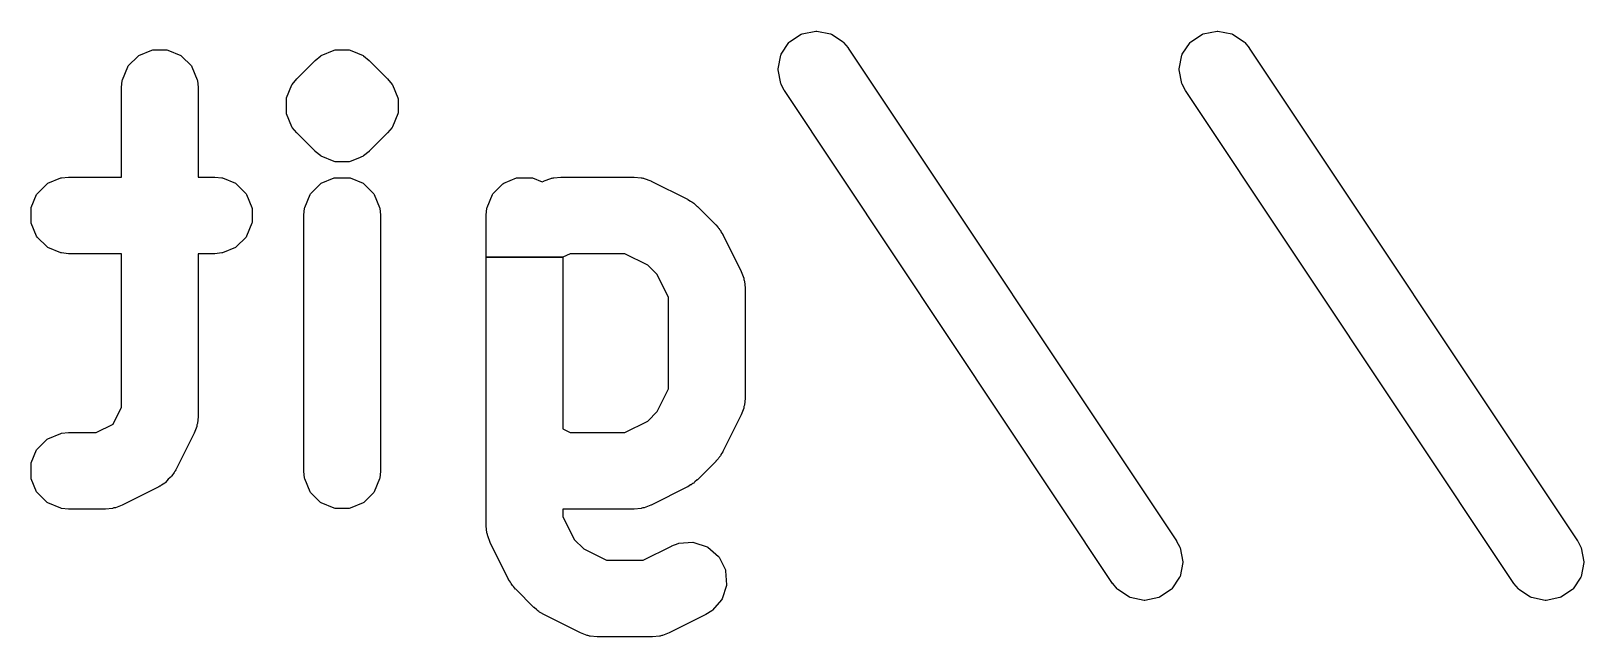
# Model space of a CAD drawing. Extents: x 123.7 to 175.4, y -115.3 to -87.
# Drawn here: x 167.57 to 170.815, y -93.841 to -92.576 of the extents above; entities that cross this region are included whole.
import ezdxf

# ---------------------------------------------------------------- set-up
doc = ezdxf.new("R2010")
doc.units = 0
doc.layers.add('BLACK', color=7, linetype='CONTINUOUS')

msp = doc.modelspace()

# ---------------------------------------------------------------- linework, layer by layer
at = {"layer": 'BLACK', "linetype": 'CONTINUOUS'}
for p, q in [((169.155087, -92.598952), (169.179436, -92.582719)), ((169.179436, -92.582719), (169.18124, -92.581974)), ((169.18124, -92.581974), (169.209948, -92.576295)), ((169.209948, -92.576295), (169.211899, -92.576297)), ((169.211899, -92.576297), (169.240593, -92.582036)), ((169.240593, -92.582036), (169.242394, -92.582785)), ((169.242394, -92.582785), (169.266709, -92.599068)), ((169.993182, -92.598952), (170.017531, -92.582719)), ((170.017531, -92.582719), (170.019335, -92.581974)), ((170.019335, -92.581974), (170.048043, -92.576295)), ((170.048043, -92.576295), (170.049994, -92.576297)), ((170.049994, -92.576297), (170.078688, -92.582036)), ((170.078688, -92.582036), (170.080489, -92.582785)), ((170.080489, -92.582785), (170.104804, -92.599068)), ((167.795829, -92.627316), (167.822865, -92.616117)), ((167.822865, -92.616117), (167.824778, -92.615736)), ((167.824778, -92.615736), (167.854042, -92.615736)), ((167.854042, -92.615736), (167.855955, -92.616117)), ((167.855955, -92.616117), (167.882991, -92.627316)), ((168.176781, -92.627316), (168.203817, -92.616117)), ((168.203817, -92.616117), (168.20573, -92.615736)), ((168.20573, -92.615736), (168.234994, -92.615736)), ((168.234994, -92.615736), (168.236908, -92.616117)), ((168.236908, -92.616117), (168.252544, -92.622594)), ((169.137424, -92.624645), (169.153707, -92.60033)), ((169.153707, -92.60033), (169.155087, -92.598952)), ((169.266709, -92.599068), (169.267795, -92.600054)), ((169.267795, -92.600054), (169.277111, -92.611429)), ((169.277111, -92.611429), (169.277403, -92.611824)), ((169.277403, -92.611824), (169.963116, -93.640395)), ((169.975519, -92.624645), (169.991802, -92.60033)), ((169.991802, -92.60033), (169.993182, -92.598952)), ((170.104804, -92.599068), (170.10589, -92.600054)), ((170.10589, -92.600054), (170.115206, -92.611429)), ((170.115206, -92.611429), (170.115498, -92.611824)), ((170.115498, -92.611824), (170.801211, -93.640395)), ((167.761232, -92.67775), (167.772431, -92.650714)), ((167.772431, -92.650714), (167.773514, -92.649091)), ((167.773514, -92.649091), (167.794206, -92.628399)), ((167.794206, -92.628399), (167.795829, -92.627316)), ((167.882991, -92.627316), (167.884614, -92.628399)), ((167.884614, -92.628399), (167.905306, -92.649091)), ((167.905306, -92.649091), (167.906389, -92.650714)), ((167.906389, -92.650714), (167.917588, -92.67775)), ((168.125698, -92.675821), (168.163793, -92.637726)), ((168.163793, -92.637726), (168.164157, -92.637397)), ((168.164157, -92.637397), (168.175522, -92.62807)), ((168.175522, -92.62807), (168.176781, -92.627316)), ((168.252544, -92.622594), (168.252543, -92.622594)), ((168.252543, -92.622594), (168.263942, -92.627315)), ((168.263942, -92.627315), (168.265201, -92.628069)), ((168.265201, -92.628069), (168.276566, -92.637396)), ((168.276566, -92.637396), (168.276929, -92.637725)), ((168.276929, -92.637725), (168.315025, -92.67582)), ((169.130936, -92.65514), (169.136675, -92.626446)), ((169.136675, -92.626446), (169.137424, -92.624645)), ((169.969031, -92.65514), (169.97477, -92.626446)), ((169.97477, -92.626446), (169.975519, -92.624645)), ((167.759434, -92.693805), (167.760875, -92.679173)), ((167.760875, -92.679173), (167.761232, -92.67775)), ((167.917588, -92.67775), (167.917945, -92.679173)), ((167.917945, -92.679173), (167.919386, -92.693805)), ((168.116043, -92.687549), (168.125369, -92.676185)), ((168.125369, -92.676185), (168.125698, -92.675821)), ((168.315025, -92.67582), (168.315355, -92.676184)), ((168.315355, -92.676184), (168.324683, -92.687549)), ((169.130934, -92.657091), (169.130936, -92.65514)), ((169.136613, -92.685799), (169.130934, -92.657091)), ((169.137106, -92.687181), (169.136613, -92.685799)), ((169.969029, -92.657091), (169.969031, -92.65514)), ((169.974708, -92.685799), (169.969029, -92.657091)), ((169.975201, -92.687181), (169.974708, -92.685799)), ((167.75941, -92.694295), (167.759434, -92.693805)), ((167.75941, -92.880961), (167.75941, -92.694295)), ((167.919386, -92.693805), (167.91941, -92.694295)), ((167.91941, -92.694295), (167.91941, -92.880961)), ((168.103708, -92.717759), (168.104089, -92.715846)), ((168.103708, -92.747021), (168.103708, -92.717759)), ((168.104089, -92.715846), (168.115288, -92.688809)), ((168.115288, -92.688809), (168.116098, -92.687594)), ((168.116098, -92.687594), (168.116043, -92.687549)), ((168.324683, -92.687549), (168.325437, -92.688808)), ((168.325437, -92.688808), (168.336636, -92.715844)), ((168.336636, -92.715844), (168.337017, -92.717757)), ((168.337017, -92.717757), (168.337017, -92.747023)), ((169.144023, -92.700155), (169.137106, -92.687181)), ((169.144275, -92.700577), (169.144023, -92.700155)), ((169.829989, -93.729147), (169.144275, -92.700577)), ((169.982118, -92.700155), (169.975201, -92.687181)), ((169.98237, -92.700577), (169.982118, -92.700155)), ((170.668084, -93.729147), (169.98237, -92.700577)), ((168.104089, -92.748934), (168.103708, -92.747021)), ((168.115288, -92.775971), (168.104089, -92.748934)), ((168.336636, -92.748936), (168.325437, -92.775972)), ((168.337017, -92.747023), (168.336636, -92.748936)), ((168.116042, -92.77723), (168.115288, -92.775971)), ((168.125369, -92.788595), (168.116042, -92.77723)), ((168.324683, -92.777231), (168.315355, -92.788596)), ((168.325437, -92.775972), (168.324683, -92.777231)), ((168.125698, -92.788959), (168.125369, -92.788595)), ((168.163793, -92.827054), (168.125698, -92.788959)), ((168.315025, -92.78896), (168.276929, -92.827055)), ((168.315355, -92.788596), (168.315025, -92.78896)), ((168.164157, -92.827383), (168.163793, -92.827054)), ((168.175522, -92.83671), (168.164157, -92.827383)), ((168.176781, -92.837464), (168.175522, -92.83671)), ((168.203817, -92.848663), (168.176781, -92.837464)), ((168.25306, -92.841972), (168.236907, -92.848663)), ((168.263942, -92.837465), (168.25306, -92.841972)), ((168.265201, -92.836711), (168.263942, -92.837465)), ((168.276566, -92.827384), (168.265201, -92.836711)), ((168.276929, -92.827055), (168.276566, -92.827384)), ((168.20573, -92.849044), (168.203817, -92.848663)), ((168.234994, -92.849044), (168.20573, -92.849044)), ((168.236907, -92.848663), (168.234994, -92.849044)), ((167.583038, -92.915757), (167.60373, -92.895065)), ((167.60373, -92.895065), (167.605353, -92.893982)), ((167.605353, -92.893982), (167.632389, -92.882783)), ((167.632389, -92.882783), (167.633812, -92.882426)), ((167.633812, -92.882426), (167.648444, -92.880985)), ((167.648444, -92.880985), (167.648934, -92.880961)), ((167.648934, -92.880961), (167.75941, -92.880961)), ((167.91941, -92.880961), (167.953696, -92.880961)), ((167.953696, -92.880961), (167.954186, -92.880985)), ((167.954186, -92.880985), (167.968818, -92.882426)), ((167.968818, -92.882426), (167.970241, -92.882783)), ((167.970241, -92.882783), (167.997277, -92.893982)), ((167.997277, -92.893982), (167.9989, -92.895065)), ((167.9989, -92.895065), (168.019592, -92.915757)), ((168.154466, -92.915757), (168.175158, -92.895065)), ((168.175158, -92.895065), (168.176781, -92.893982)), ((168.176781, -92.893982), (168.203817, -92.882783)), ((168.203817, -92.882783), (168.20573, -92.882402)), ((168.20573, -92.882402), (168.234994, -92.882402)), ((168.234994, -92.882402), (168.236907, -92.882783)), ((168.236907, -92.882783), (168.263943, -92.893982)), ((168.263943, -92.893982), (168.265566, -92.895065)), ((168.265566, -92.895065), (168.286258, -92.915757)), ((168.535419, -92.915757), (168.556111, -92.895065)), ((168.556111, -92.895065), (168.557734, -92.893982)), ((168.557734, -92.893982), (168.58477, -92.882783)), ((168.58477, -92.882783), (168.586683, -92.882402)), ((168.586683, -92.882402), (168.615947, -92.882402)), ((168.615947, -92.882402), (168.61786, -92.882783)), ((168.61786, -92.882783), (168.638159, -92.891191)), ((168.638159, -92.891191), (168.641729, -92.889407)), ((168.641729, -92.889407), (168.642177, -92.889209)), ((168.642177, -92.889209), (168.655909, -92.883954)), ((168.655909, -92.883954), (168.65734, -92.883637)), ((168.65734, -92.883637), (168.65922, -92.883502)), ((168.65922, -92.883502), (168.660962, -92.882782)), ((168.660962, -92.882782), (168.662384, -92.882426)), ((168.662384, -92.882426), (168.677016, -92.880985)), ((168.677016, -92.880985), (168.677506, -92.880961)), ((168.677506, -92.880961), (168.829887, -92.880961)), ((168.829887, -92.880961), (168.830377, -92.880985)), ((168.830377, -92.880985), (168.845009, -92.882426)), ((168.845009, -92.882426), (168.846432, -92.882782)), ((168.846432, -92.882782), (168.848173, -92.883502)), ((168.848173, -92.883502), (168.850053, -92.883637)), ((168.850053, -92.883637), (168.851484, -92.883954)), ((168.851484, -92.883954), (168.865216, -92.889209)), ((168.865216, -92.889209), (168.865665, -92.889407)), ((168.865665, -92.889407), (168.941854, -92.927503)), ((167.570375, -92.946329), (167.570756, -92.944416)), ((167.570756, -92.944416), (167.581955, -92.91738)), ((167.581955, -92.91738), (167.583038, -92.915757)), ((168.019592, -92.915757), (168.020675, -92.91738)), ((168.020675, -92.91738), (168.031874, -92.944416)), ((168.031874, -92.944416), (168.032255, -92.946329)), ((168.141827, -92.945839), (168.142184, -92.944416)), ((168.142184, -92.944416), (168.153383, -92.91738)), ((168.153383, -92.91738), (168.154466, -92.915757)), ((168.286258, -92.915757), (168.287341, -92.91738)), ((168.287341, -92.91738), (168.29854, -92.944416)), ((168.29854, -92.944416), (168.298897, -92.945839)), ((168.52278, -92.945839), (168.523137, -92.944416)), ((168.523137, -92.944416), (168.534336, -92.91738)), ((168.534336, -92.91738), (168.535419, -92.915757)), ((168.941854, -92.927503), (168.942282, -92.927743)), ((168.942282, -92.927743), (168.948221, -92.931481)), ((168.948221, -92.931481), (168.94966, -92.932078)), ((168.94966, -92.932078), (168.950916, -92.932832)), ((168.950916, -92.932832), (168.952732, -92.934321)), ((168.952732, -92.934321), (168.954725, -92.935577)), ((168.954725, -92.935577), (168.955839, -92.936533)), ((168.955839, -92.936533), (168.956856, -92.937706)), ((168.956856, -92.937706), (168.962282, -92.942159)), ((168.962282, -92.942159), (168.962646, -92.942488)), ((168.962646, -92.942488), (169.000741, -92.980583)), ((167.570375, -92.975593), (167.570375, -92.946329)), ((167.570756, -92.977506), (167.570375, -92.975593)), ((167.581955, -93.004542), (167.570756, -92.977506)), ((168.031874, -92.977506), (168.020675, -93.004542)), ((168.032255, -92.975593), (168.031874, -92.977506)), ((168.032255, -92.946329), (168.032255, -92.975593)), ((168.140362, -92.960961), (168.140386, -92.960471)), ((168.140362, -93.494295), (168.140362, -92.960961)), ((168.140386, -92.960471), (168.141827, -92.945839)), ((168.298897, -92.945839), (168.300338, -92.960471)), ((168.300338, -92.960471), (168.300362, -92.960961)), ((168.300362, -92.960961), (168.300362, -93.494295)), ((168.521315, -92.960961), (168.521339, -92.960471)), ((168.521315, -93.048499), (168.521315, -92.960961)), ((168.521339, -92.960471), (168.52278, -92.945839)), ((167.583038, -93.006165), (167.581955, -93.004542)), ((167.60373, -93.026857), (167.583038, -93.006165)), ((168.019592, -93.006165), (167.9989, -93.026857)), ((168.020675, -93.004542), (168.019592, -93.006165)), ((169.000741, -92.980583), (169.00107, -92.980947)), ((169.00107, -92.980947), (169.005521, -92.986371)), ((169.005521, -92.986371), (169.006696, -92.98739)), ((169.006696, -92.98739), (169.007653, -92.988505)), ((169.007653, -92.988505), (169.008901, -92.990489)), ((169.008901, -92.990489), (169.010397, -92.992311)), ((169.010397, -92.992311), (169.011152, -92.993571)), ((169.011152, -92.993571), (169.011747, -92.99501)), ((169.011747, -92.99501), (169.015485, -93.000946)), ((169.015485, -93.000946), (169.015726, -93.001374)), ((169.015726, -93.001374), (169.053821, -93.077564)), ((167.605353, -93.02794), (167.60373, -93.026857)), ((167.632389, -93.039139), (167.605353, -93.02794)), ((167.633812, -93.039496), (167.632389, -93.039139)), ((167.648444, -93.040937), (167.633812, -93.039496)), ((167.648934, -93.040961), (167.648444, -93.040937)), ((167.75941, -93.040961), (167.648934, -93.040961)), ((167.75941, -93.361124), (167.75941, -93.040961)), ((167.953696, -93.040961), (167.91941, -93.040961)), ((167.91941, -93.040961), (167.91941, -93.380009)), ((167.954186, -93.040937), (167.953696, -93.040961)), ((167.968818, -93.039496), (167.954186, -93.040937)), ((167.970241, -93.039139), (167.968818, -93.039496)), ((167.997277, -93.02794), (167.970241, -93.039139)), ((167.9989, -93.026857), (167.997277, -93.02794)), ((168.696391, -93.040961), (168.681315, -93.048499)), ((168.811001, -93.040961), (168.696391, -93.040961)), ((168.858685, -93.064803), (168.811001, -93.040961)), ((168.521315, -93.60858), (168.521315, -93.048499)), ((168.521315, -93.048499), (168.681315, -93.048499)), ((168.681315, -93.048499), (168.521315, -93.048499)), ((168.681315, -93.048499), (168.681315, -93.406757)), ((168.878424, -93.084542), (168.858685, -93.064803)), ((168.902268, -93.132227), (168.878424, -93.084542)), ((169.053821, -93.077564), (169.054019, -93.078013)), ((169.054019, -93.078013), (169.059274, -93.091745)), ((169.059274, -93.091745), (169.059592, -93.093179)), ((169.059592, -93.093179), (169.059724, -93.095054)), ((169.059724, -93.095054), (169.060446, -93.096795)), ((169.060446, -93.096795), (169.060803, -93.09822)), ((169.060803, -93.09822), (169.062244, -93.112852)), ((168.902268, -93.323027), (168.902268, -93.132227)), ((169.062244, -93.112852), (169.062268, -93.113342)), ((169.062268, -93.113342), (169.062268, -93.341914)), ((168.878424, -93.370713), (168.902268, -93.323027)), ((167.741686, -93.396571), (167.75941, -93.361124)), ((169.059274, -93.363511), (169.054019, -93.377243)), ((169.059592, -93.362077), (169.059274, -93.363511)), ((169.059724, -93.3602), (169.059592, -93.362077)), ((169.060446, -93.358461), (169.059724, -93.3602)), ((169.060803, -93.357036), (169.060446, -93.358461)), ((169.062244, -93.342404), (169.060803, -93.357036)), ((169.062268, -93.341914), (169.062244, -93.342404)), ((167.70624, -93.414295), (167.741686, -93.396571)), ((167.916867, -93.398293), (167.916735, -93.400171)), ((167.917588, -93.396556), (167.916867, -93.398293)), ((167.917945, -93.395131), (167.917588, -93.396556)), ((167.919386, -93.380499), (167.917945, -93.395131)), ((167.91941, -93.380009), (167.919386, -93.380499)), ((168.811002, -93.414295), (168.858684, -93.390453)), ((168.858684, -93.390453), (168.878424, -93.370713)), ((169.053821, -93.377692), (169.015726, -93.453882)), ((169.054019, -93.377243), (169.053821, -93.377692)), ((167.583038, -93.449091), (167.60373, -93.428399)), ((167.60373, -93.428399), (167.605353, -93.427316)), ((167.605353, -93.427316), (167.632389, -93.416117)), ((167.632389, -93.416117), (167.633812, -93.41576)), ((167.633812, -93.41576), (167.648444, -93.414319)), ((167.648444, -93.414319), (167.648934, -93.414295)), ((167.648934, -93.414295), (167.70624, -93.414295)), ((167.910964, -93.415786), (167.872869, -93.491977)), ((167.911162, -93.415337), (167.910964, -93.415786)), ((167.916417, -93.401605), (167.911162, -93.415337)), ((167.916735, -93.400171), (167.916417, -93.401605)), ((168.681315, -93.406757), (168.696391, -93.414295)), ((168.696391, -93.414295), (168.811002, -93.414295)), ((167.570756, -93.47775), (167.581955, -93.450714)), ((167.581955, -93.450714), (167.583038, -93.449091)), ((169.008905, -93.46476), (169.007653, -93.466751)), ((169.010397, -93.462944), (169.008905, -93.46476)), ((169.011153, -93.461684), (169.010397, -93.462944)), ((169.01175, -93.460241), (169.011153, -93.461684)), ((169.015485, -93.45431), (169.01175, -93.460241)), ((169.015726, -93.453882), (169.015485, -93.45431)), ((167.570375, -93.479663), (167.570756, -93.47775)), ((167.570375, -93.508927), (167.570375, -93.479663)), ((167.870249, -93.496619), (167.869252, -93.497767)), ((167.871216, -93.494921), (167.870249, -93.496619)), ((167.871409, -93.49434), (167.871216, -93.494921)), ((167.872628, -93.492405), (167.871409, -93.49434)), ((167.872869, -93.491977), (167.872628, -93.492405)), ((168.140386, -93.494785), (168.140362, -93.494295)), ((168.141827, -93.509417), (168.140386, -93.494785)), ((168.300338, -93.494785), (168.298897, -93.509417)), ((168.300362, -93.494295), (168.300338, -93.494785)), ((169.000742, -93.474671), (168.962647, -93.512767)), ((169.001071, -93.474308), (169.000742, -93.474671)), ((169.005522, -93.468883), (169.001071, -93.474308)), ((169.006696, -93.467866), (169.005522, -93.468883)), ((169.007653, -93.466751), (169.006696, -93.467866)), ((167.570756, -93.51084), (167.570375, -93.508927)), ((167.581955, -93.537876), (167.570756, -93.51084)), ((167.837092, -93.527754), (167.760902, -93.565849)), ((167.83752, -93.527513), (167.837092, -93.527754)), ((167.839455, -93.526294), (167.83752, -93.527513)), ((167.840036, -93.526101), (167.839455, -93.526294)), ((167.841734, -93.525134), (167.840036, -93.526101)), ((167.842882, -93.524137), (167.841734, -93.525134)), ((167.849962, -93.519682), (167.842882, -93.524137)), ((167.851077, -93.518726), (167.849962, -93.519682)), ((167.857004, -93.511889), (167.851077, -93.518726)), ((167.863841, -93.505962), (167.857004, -93.511889)), ((167.864797, -93.504847), (167.863841, -93.505962)), ((167.869252, -93.497767), (167.864797, -93.504847)), ((168.142184, -93.51084), (168.141827, -93.509417)), ((168.153383, -93.537876), (168.142184, -93.51084)), ((168.29854, -93.51084), (168.287341, -93.537876)), ((168.298897, -93.509417), (168.29854, -93.51084)), ((168.941854, -93.527754), (168.865664, -93.565849)), ((168.942282, -93.527513), (168.941854, -93.527754)), ((168.948218, -93.523775), (168.942282, -93.527513)), ((168.949658, -93.52318), (168.948218, -93.523775)), ((168.950918, -93.522424), (168.949658, -93.52318)), ((168.952728, -93.520937), (168.950918, -93.522424)), ((168.954724, -93.519682), (168.952728, -93.520937)), ((168.955839, -93.518725), (168.954724, -93.519682)), ((168.95686, -93.517546), (168.955839, -93.518725)), ((168.962283, -93.513097), (168.95686, -93.517546)), ((168.962647, -93.512767), (168.962283, -93.513097)), ((167.583038, -93.539499), (167.581955, -93.537876)), ((167.60373, -93.560191), (167.583038, -93.539499)), ((167.605353, -93.561274), (167.60373, -93.560191)), ((167.632389, -93.572473), (167.605353, -93.561274)), ((168.154466, -93.539499), (168.153383, -93.537876)), ((168.175158, -93.560191), (168.154466, -93.539499)), ((168.176781, -93.561274), (168.175158, -93.560191)), ((168.203817, -93.572473), (168.176781, -93.561274)), ((168.263943, -93.561274), (168.236907, -93.572473)), ((168.265566, -93.560191), (168.263943, -93.561274)), ((168.286258, -93.539499), (168.265566, -93.560191)), ((168.287341, -93.537876), (168.286258, -93.539499)), ((167.633812, -93.57283), (167.632389, -93.572473)), ((167.648444, -93.574271), (167.633812, -93.57283)), ((167.648934, -93.574295), (167.648444, -93.574271)), ((167.725125, -93.574295), (167.648934, -93.574295)), ((167.725615, -93.574271), (167.725125, -93.574295)), ((167.740247, -93.57283), (167.725615, -93.574271)), ((167.741672, -93.572473), (167.740247, -93.57283)), ((167.743409, -93.571752), (167.741672, -93.572473)), ((167.745287, -93.57162), (167.743409, -93.571752)), ((167.746721, -93.571302), (167.745287, -93.57162)), ((167.760453, -93.566047), (167.746721, -93.571302)), ((167.760902, -93.565849), (167.760453, -93.566047)), ((168.20573, -93.572854), (168.203817, -93.572473)), ((168.234994, -93.572854), (168.20573, -93.572854)), ((168.236907, -93.572473), (168.234994, -93.572854)), ((168.829887, -93.574295), (168.681315, -93.574295)), ((168.681315, -93.574295), (168.681315, -93.589695)), ((168.681315, -93.589695), (168.705157, -93.63738)), ((168.830377, -93.574271), (168.829887, -93.574295)), ((168.845009, -93.57283), (168.830377, -93.574271)), ((168.846434, -93.572473), (168.845009, -93.57283)), ((168.848171, -93.571752), (168.846434, -93.572473)), ((168.850049, -93.57162), (168.848171, -93.571752)), ((168.851483, -93.571302), (168.850049, -93.57162)), ((168.865215, -93.566047), (168.851483, -93.571302)), ((168.865664, -93.565849), (168.865215, -93.566047)), ((168.521339, -93.60907), (168.521315, -93.60858)), ((168.52278, -93.623702), (168.521339, -93.60907)), ((168.523137, -93.625125), (168.52278, -93.623702)), ((168.523857, -93.626864), (168.523137, -93.625125)), ((168.523991, -93.628743), (168.523857, -93.626864)), ((168.524308, -93.630176), (168.523991, -93.628743)), ((168.529563, -93.643908), (168.524308, -93.630176)), ((168.529761, -93.644357), (168.529563, -93.643908)), ((168.567856, -93.720548), (168.529761, -93.644357)), ((168.705157, -93.63738), (168.724893, -93.657116)), ((168.724893, -93.657116), (168.772581, -93.680961)), ((168.849097, -93.680961), (168.908395, -93.651312)), ((168.908395, -93.651312), (168.908844, -93.651114)), ((168.908844, -93.651114), (168.922576, -93.645859)), ((168.922576, -93.645859), (168.924009, -93.645542)), ((168.924009, -93.645542), (168.953199, -93.643468)), ((168.953199, -93.643468), (168.955134, -93.643712)), ((168.955134, -93.643712), (168.982895, -93.652966)), ((168.982895, -93.652966), (168.98459, -93.653932)), ((168.98459, -93.653932), (169.006698, -93.673105)), ((169.963116, -93.640395), (169.963368, -93.640815)), ((169.963368, -93.640815), (169.970286, -93.653789)), ((169.970286, -93.653789), (169.970779, -93.655172)), ((169.970779, -93.655172), (169.976458, -93.683879)), ((170.801211, -93.640395), (170.801463, -93.640815)), ((170.801463, -93.640815), (170.808381, -93.653789)), ((170.808381, -93.653789), (170.808874, -93.655172)), ((170.808874, -93.655172), (170.814553, -93.683879)), ((168.772581, -93.680961), (168.849097, -93.680961)), ((169.006698, -93.673105), (169.007894, -93.674646)), ((169.007894, -93.674646), (169.020981, -93.700821)), ((169.976456, -93.68583), (169.970717, -93.714525)), ((169.976458, -93.683879), (169.976456, -93.68583)), ((170.814551, -93.68583), (170.808812, -93.714525)), ((170.814553, -93.683879), (170.814551, -93.68583)), ((168.568096, -93.720975), (168.567856, -93.720548)), ((168.571834, -93.726916), (168.568096, -93.720975)), ((169.020981, -93.700821), (169.021496, -93.702703)), ((169.021496, -93.702703), (169.02357, -93.731893)), ((169.969968, -93.716326), (169.953684, -93.740641)), ((169.970717, -93.714525), (169.969968, -93.716326)), ((170.808063, -93.716326), (170.791779, -93.740641)), ((170.808812, -93.714525), (170.808063, -93.716326)), ((168.572431, -93.728354), (168.571834, -93.726916)), ((168.573185, -93.729611), (168.572431, -93.728354)), ((168.574673, -93.731425), (168.573185, -93.729611)), ((168.575929, -93.733419), (168.574673, -93.731425)), ((168.576884, -93.734532), (168.575929, -93.733419)), ((168.578062, -93.735553), (168.576884, -93.734532)), ((168.582513, -93.740977), (168.578062, -93.735553)), ((168.582843, -93.741341), (168.582513, -93.740977)), ((168.620939, -93.779436), (168.582843, -93.741341)), ((169.023326, -93.733828), (169.014072, -93.761589)), ((169.02357, -93.731893), (169.023326, -93.733828)), ((169.830281, -93.729541), (169.829989, -93.729147)), ((169.839596, -93.740916), (169.830281, -93.729541)), ((169.840682, -93.741902), (169.839596, -93.740916)), ((169.864997, -93.758186), (169.840682, -93.741902)), ((169.952304, -93.742019), (169.927955, -93.758252)), ((169.953684, -93.740641), (169.952304, -93.742019)), ((170.668376, -93.729541), (170.668084, -93.729147)), ((170.677691, -93.740916), (170.668376, -93.729541)), ((170.678777, -93.741902), (170.677691, -93.740916)), ((170.703092, -93.758186), (170.678777, -93.741902)), ((170.790399, -93.742019), (170.76605, -93.758252)), ((170.791779, -93.740641), (170.790399, -93.742019)), ((168.621302, -93.779765), (168.620939, -93.779436)), ((168.626723, -93.784213), (168.621302, -93.779765)), ((168.627745, -93.785392), (168.626723, -93.784213)), ((168.628859, -93.786348), (168.627745, -93.785392)), ((168.630851, -93.787602), (168.628859, -93.786348)), ((168.632667, -93.789092), (168.630851, -93.787602)), ((168.633927, -93.789847), (168.632667, -93.789092)), ((168.992819, -93.786348), (168.980376, -93.79418)), ((168.993933, -93.785392), (168.992819, -93.786348)), ((169.013106, -93.763284), (168.993933, -93.785392)), ((169.014072, -93.761589), (169.013106, -93.763284)), ((169.866799, -93.758935), (169.864997, -93.758186)), ((169.895494, -93.764673), (169.866799, -93.758935)), ((169.897444, -93.764675), (169.895494, -93.764673)), ((169.926151, -93.758997), (169.897444, -93.764675)), ((169.927955, -93.758252), (169.926151, -93.758997)), ((170.704894, -93.758935), (170.703092, -93.758186)), ((170.733589, -93.764673), (170.704894, -93.758935)), ((170.735539, -93.764675), (170.733589, -93.764673)), ((170.764246, -93.758997), (170.735539, -93.764675)), ((170.76605, -93.758252), (170.764246, -93.758997)), ((168.635364, -93.790442), (168.633927, -93.789847)), ((168.641301, -93.794179), (168.635364, -93.790442)), ((168.641729, -93.79442), (168.641301, -93.794179)), ((168.717919, -93.832515), (168.641729, -93.79442)), ((168.979949, -93.79442), (168.903759, -93.832515)), ((168.980376, -93.79418), (168.979949, -93.79442)), ((168.718368, -93.832713), (168.717919, -93.832515)), ((168.7321, -93.837968), (168.718368, -93.832713)), ((168.733534, -93.838286), (168.7321, -93.837968)), ((168.735412, -93.838418), (168.733534, -93.838286)), ((168.73715, -93.839139), (168.735412, -93.838418)), ((168.738574, -93.839496), (168.73715, -93.839139)), ((168.753206, -93.840937), (168.738574, -93.839496)), ((168.753696, -93.840961), (168.753206, -93.840937)), ((168.867982, -93.840961), (168.753696, -93.840961)), ((168.868472, -93.840937), (168.867982, -93.840961)), ((168.883104, -93.839496), (168.868472, -93.840937)), ((168.884529, -93.839139), (168.883104, -93.839496)), ((168.886266, -93.838418), (168.884529, -93.839139)), ((168.888144, -93.838286), (168.886266, -93.838418)), ((168.889578, -93.837968), (168.888144, -93.838286)), ((168.90331, -93.832713), (168.889578, -93.837968)), ((168.903759, -93.832515), (168.90331, -93.832713))]:
    msp.add_line(p, q, dxfattribs=at)

doc.saveas('drawing.dxf')
